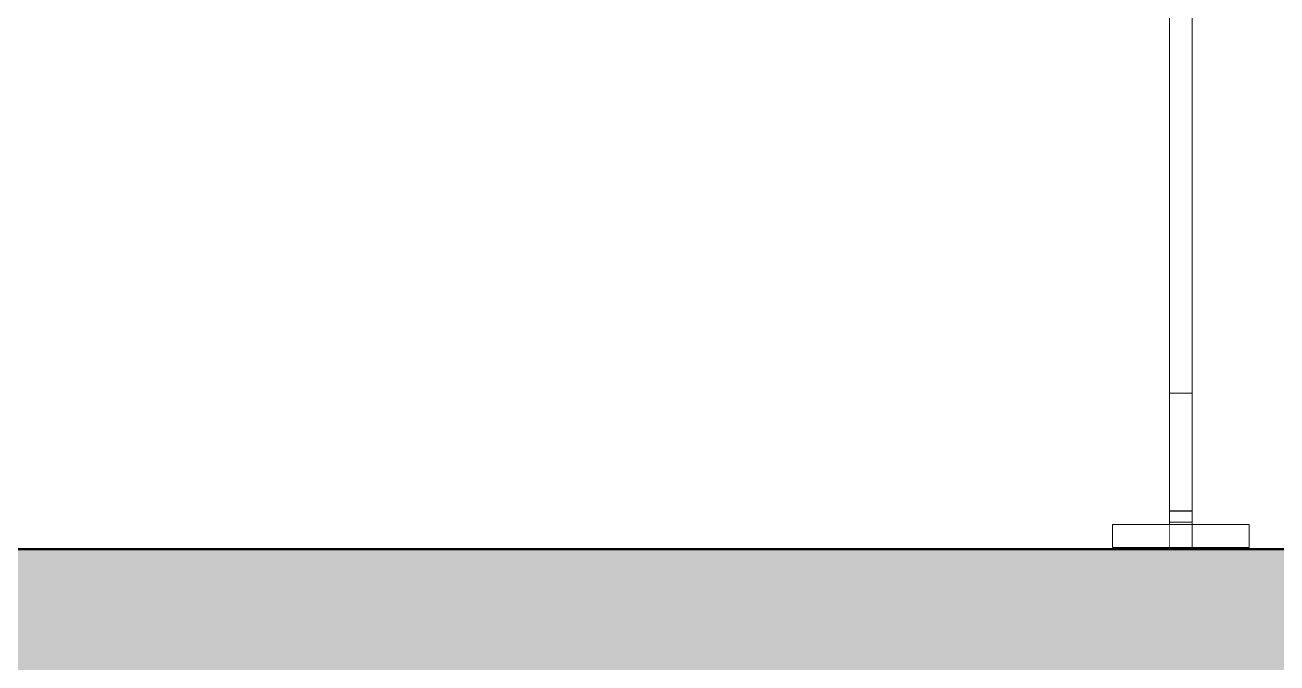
# Model space of a CAD drawing. Header units: millimetres. Extents: x -46169 to 237885, y -84465 to 18123.
# Drawn here: x 119432 to 119982, y -81003 to -80723 of the extents above; entities that cross this region are included whole.
import ezdxf

# ---------------------------------------------------------------- set-up
doc = ezdxf.new("R2010")
doc.units = ezdxf.units.MM
doc.header["$MEASUREMENT"] = 0
doc.linetypes.add('Wipeout_Contour', pattern=[1000, 0, -1000])
doc.layers.add('New_A-20-M_Floor_Slab', color=7, linetype='Continuous')
doc.layers.add('New_A-35-M_FFE_Fixed', color=7, linetype='Continuous')
doc.layers.add('New_A-20-M_Floor_Slab_Pen_No__29', color=7, linetype='Continuous', lineweight=50, true_color=0x2a2a2a)
doc.layers.add('New_A-20-M_Floor_Slab_Pen_No__81', color=7, linetype='Continuous', lineweight=20, true_color=0x6a6a6a)
doc.layers.add('New_A-35-M_FFE_Fixed_Pen_No__1', color=7, linetype='Continuous', lineweight=13)

# ---------------------------------------------------------------- blocks, each defined once
blk = doc.blocks.new('Section Elem_4_2', base_point=(64459.15, -84332.61))
at = {"color": 254, "linetype": 'Wipeout_Contour', "lineweight": 0, "ltscale": 25429937.22512363}
blk.add_wipeout([(110238.31, -80783.86), (110303.02, -80783.86), (110303.02, -80952.86), (110238.31, -80952.86), (110238.31, -80953.11), (121390.86, -80953.11), (121390.86, -80952.86), (121326.16, -80952.86), (121326.16, -80783.86), (121390.86, -80783.86), (121390.86, -80715.11), (121319.73, -80715.11), (121319.73, -80952.36), (121284.73, -80952.36), (121284.73, -80942.36), (121309.73, -80942.36), (121309.73, -80715.11), (121044.73, -80715.11), (121044.73, -80952.36), (121009.73, -80952.36), (121009.73, -80942.36), (121034.73, -80942.36), (121034.73, -80715.11), (120494.73, -80715.11), (120494.73, -80942.36), (120520.23, -80942.36), (120520.23, -80952.36), (120459.23, -80952.36), (120459.23, -80942.36), (120484.73, -80942.36), (120484.73, -80715.11), (119944.73, -80715.11), (119944.73, -80942.36), (119969.73, -80942.36), (119969.73, -80952.36), (119909.73, -80952.36), (119909.73, -80942.36), (119934.73, -80942.36), (119934.73, -80715.11), (119394.73, -80715.11), (119394.73, -80942.36), (119420.23, -80942.36), (119420.23, -80952.36), (119359.23, -80952.36), (119359.23, -80942.36), (119384.73, -80942.36), (119384.73, -80715.11), (118844.73, -80715.11), (118844.73, -80942.36), (118869.73, -80942.36), (118869.73, -80952.36), (118809.73, -80952.36), (118809.73, -80942.36), (118834.73, -80942.36), (118834.73, -80715.11), (118294.73, -80715.11), (118294.73, -80942.36), (118320.23, -80942.36), (118320.23, -80952.36), (118259.23, -80952.36), (118259.23, -80942.36), (118284.73, -80942.36), (118284.73, -80715.11), (117744.73, -80715.11), (117744.73, -80942.36), (117769.73, -80942.36), (117769.73, -80952.36), (117709.73, -80952.36), (117709.73, -80942.36), (117734.73, -80942.36), (117734.73, -80715.11), (117194.73, -80715.11), (117194.73, -80942.36), (117220.23, -80942.36), (117220.23, -80952.36), (117159.73, -80952.36), (117159.73, -80942.36), (117184.73, -80942.36), (117184.73, -80715.11), (116644.73, -80715.11), (116644.73, -80942.36), (116670.23, -80942.36), (116670.23, -80952.36), (116609.23, -80952.36), (116609.23, -80942.36), (116634.73, -80942.36), (116634.73, -80715.11), (116094.73, -80715.11), (116094.73, -80942.36), (116119.73, -80942.36), (116119.73, -80952.36), (116059.73, -80952.36), (116059.73, -80942.36), (116084.73, -80942.36), (116084.73, -80715.11), (115544.73, -80715.11), (115544.73, -80942.36), (115570.23, -80942.36), (115570.23, -80952.36), (115509.23, -80952.36), (115509.23, -80942.36), (115534.73, -80942.36), (115534.73, -80715.11), (114994.73, -80715.11), (114994.73, -80942.36), (115019.73, -80942.36), (115019.73, -80952.36), (114959.73, -80952.36), (114959.73, -80942.36), (114984.73, -80942.36), (114984.73, -80715.11), (114444.73, -80715.11), (114444.73, -80942.36), (114470.23, -80942.36), (114470.23, -80952.36), (114409.23, -80952.36), (114409.23, -80942.36), (114434.73, -80942.36), (114434.73, -80715.11), (113894.73, -80715.11), (113894.73, -80942.36), (113919.73, -80942.36), (113919.73, -80952.36), (113859.73, -80952.36), (113859.73, -80942.36), (113884.73, -80942.36), (113884.73, -80715.11), (113344.73, -80715.11), (113344.73, -80942.36), (113370.23, -80942.36), (113370.23, -80952.36), (113309.73, -80952.36), (113309.73, -80942.36), (113334.73, -80942.36), (113334.73, -80715.11), (112794.73, -80715.11), (112794.73, -80942.36), (112820.23, -80942.36), (112820.23, -80952.36), (112759.73, -80952.36), (112759.73, -80942.36), (112784.73, -80942.36), (112784.73, -80715.11), (112244.73, -80715.11), (112244.73, -80942.36), (112270.23, -80942.36), (112270.23, -80952.36), (112209.73, -80952.36), (112209.73, -80942.36), (112234.73, -80942.36), (112234.73, -80715.11), (111694.73, -80715.11), (111694.73, -80942.36), (111720.23, -80942.36), (111720.23, -80952.36), (111659.73, -80952.36), (111659.73, -80942.36), (111684.73, -80942.36), (111684.73, -80715.11), (111144.73, -80715.11), (111144.73, -80942.36), (111170.23, -80942.36), (111170.23, -80952.36), (111109.23, -80952.36), (111109.23, -80942.36), (111134.73, -80942.36), (111134.73, -80715.11), (110594.73, -80715.11), (110594.73, -80942.36), (110619.73, -80942.36), (110619.73, -80952.36), (110584.73, -80952.36), (110584.73, -80715.11), (110319.73, -80715.11), (110319.73, -80942.36), (110344.73, -80942.36), (110344.73, -80952.36), (110309.73, -80952.36), (110309.73, -80715.11), (110238.31, -80715.11)], dxfattribs=at).dxf.layer = 'New_A-20-M_Floor_Slab'
blk = doc.blocks.new('Section Elem_23_2', base_point=(64459.15, -84332.61))
at = {"color": 254, "linetype": 'Wipeout_Contour', "lineweight": 0, "ltscale": 578398.745169}
blk.add_wipeout([(119934.73, -80884.65), (119944.73, -80884.65), (119944.73, -80651.97), (119934.73, -80651.97)], dxfattribs=at).dxf.layer = 'New_A-35-M_FFE_Fixed'
at = {"color": 254, "linetype": 'Wipeout_Contour', "lineweight": 0, "ltscale": 578693.061932}
blk.add_wipeout([(119934.73, -80904.95), (119944.73, -80904.95), (119944.73, -80895.1), (119934.73, -80895.1)], dxfattribs=at).dxf.layer = 'New_A-35-M_FFE_Fixed'
at = {"color": 254, "linetype": 'Wipeout_Contour', "lineweight": 0, "ltscale": 578775.708148}
blk.add_wipeout([(119944.73, -80937.2), (119944.73, -80936.74), (119934.73, -80936.74), (119934.73, -80937.2)], dxfattribs=at).dxf.layer = 'New_A-35-M_FFE_Fixed'
at = {"color": 254, "linetype": 'Wipeout_Contour', "lineweight": 0, "ltscale": 578840.3994}
blk.add_wipeout([(119934.73, -80952.36), (119969.73, -80952.36), (119969.73, -80942.36), (119934.73, -80942.36)], dxfattribs=at).dxf.layer = 'New_A-35-M_FFE_Fixed'
at = {"layer": 'New_A-35-M_FFE_Fixed_Pen_No__1', "linetype": 'Continuous'}
for q in [(119969.73, -80942.36), (119944.73, -80952.36)]:
    blk.add_line((119969.73, -80952.36), q, dxfattribs=at)
at = {"color": 254, "linetype": 'Wipeout_Contour', "lineweight": 0, "ltscale": 578670.36255}
blk.add_wipeout([(119944.73, -80884.65), (119934.73, -80884.65), (119934.73, -80895.1), (119944.73, -80895.1)], dxfattribs=at).dxf.layer = 'New_A-35-M_FFE_Fixed'
at = {"color": 254, "linetype": 'Wipeout_Contour', "lineweight": 0, "ltscale": 578714.071152}
blk.add_wipeout([(119944.73, -80913.88), (119944.73, -80904.95), (119934.73, -80904.95), (119934.73, -80913.88)], dxfattribs=at).dxf.layer = 'New_A-35-M_FFE_Fixed'
at = {"color": 254, "linetype": 'Wipeout_Contour', "lineweight": 0, "ltscale": 578776.920706}
blk.add_wipeout([(119934.73, -80937.82), (119944.73, -80937.82), (119944.73, -80937.2), (119934.73, -80937.2)], dxfattribs=at).dxf.layer = 'New_A-35-M_FFE_Fixed'
at = {"color": 254, "linetype": 'Wipeout_Contour', "lineweight": 0, "ltscale": 578732.718284}
blk.add_wipeout([(119944.73, -80921.62), (119944.73, -80913.88), (119934.73, -80913.88), (119934.73, -80921.62)], dxfattribs=at).dxf.layer = 'New_A-35-M_FFE_Fixed'
at = {"color": 254, "linetype": 'Wipeout_Contour', "lineweight": 0, "ltscale": 578780.27875}
blk.add_wipeout([(119944.73, -80939.44), (119944.73, -80938.58), (119934.73, -80938.58), (119934.73, -80939.44)], dxfattribs=at).dxf.layer = 'New_A-35-M_FFE_Fixed'
at = {"color": 254, "linetype": 'Wipeout_Contour', "lineweight": 0, "ltscale": 578748.406815}
blk.add_wipeout([(119944.73, -80927.91), (119944.73, -80921.62), (119934.73, -80921.62), (119934.73, -80927.91)], dxfattribs=at).dxf.layer = 'New_A-35-M_FFE_Fixed'
at = {"color": 254, "linetype": 'Wipeout_Contour', "lineweight": 0, "ltscale": 578778.464008}
blk.add_wipeout([(119944.73, -80937.82), (119934.73, -80937.82), (119934.73, -80938.58), (119944.73, -80938.58)], dxfattribs=at).dxf.layer = 'New_A-35-M_FFE_Fixed'
at = {"color": 254, "linetype": 'Wipeout_Contour', "lineweight": 0, "ltscale": 578760.634781}
blk.add_wipeout([(119944.73, -80927.91), (119934.73, -80927.91), (119934.73, -80932.55), (119944.73, -80932.55)], dxfattribs=at).dxf.layer = 'New_A-35-M_FFE_Fixed'
at = {"color": 254, "linetype": 'Wipeout_Contour', "lineweight": 0, "ltscale": 578774.872927}
blk.add_wipeout([(119944.73, -80936.74), (119944.73, -80936.45), (119934.73, -80936.45), (119934.73, -80936.74)], dxfattribs=at).dxf.layer = 'New_A-35-M_FFE_Fixed'
at = {"color": 254, "linetype": 'Wipeout_Contour', "lineweight": 0, "ltscale": 578773.267035}
blk.add_wipeout([(119944.73, -80936.36), (119944.73, -80935.4), (119934.73, -80935.4), (119934.73, -80936.36)], dxfattribs=at).dxf.layer = 'New_A-35-M_FFE_Fixed'
at = {"color": 254, "linetype": 'Wipeout_Contour', "lineweight": 0, "ltscale": 578782.295198}
blk.add_wipeout([(119944.73, -80940.38), (119944.73, -80939.44), (119934.73, -80939.44), (119934.73, -80940.38)], dxfattribs=at).dxf.layer = 'New_A-35-M_FFE_Fixed'
at = {"color": 254, "linetype": 'Wipeout_Contour', "lineweight": 0, "ltscale": 578774.380659}
blk.add_wipeout([(119944.73, -80936.39), (119944.73, -80936.36), (119934.73, -80936.36), (119934.73, -80936.39)], dxfattribs=at).dxf.layer = 'New_A-35-M_FFE_Fixed'
at = {"color": 254, "linetype": 'Wipeout_Contour', "lineweight": 0, "ltscale": 578786.645951}
blk.add_wipeout([(119944.73, -80941.36), (119934.73, -80941.36), (119934.73, -80942.36), (119944.73, -80942.36)], dxfattribs=at).dxf.layer = 'New_A-35-M_FFE_Fixed'
at = {"color": 254, "linetype": 'Wipeout_Contour', "lineweight": 0, "ltscale": 578768.609193}
blk.add_wipeout([(119944.73, -80932.55), (119934.73, -80932.55), (119934.73, -80935.04), (119944.73, -80935.04)], dxfattribs=at).dxf.layer = 'New_A-35-M_FFE_Fixed'
at = {"color": 254, "linetype": 'Wipeout_Contour', "lineweight": 0, "ltscale": 578784.435864}
blk.add_wipeout([(119944.73, -80941.36), (119944.73, -80940.38), (119934.73, -80940.38), (119934.73, -80941.36)], dxfattribs=at).dxf.layer = 'New_A-35-M_FFE_Fixed'
at = {"layer": 'New_A-35-M_FFE_Fixed_Pen_No__1', "linetype": 'Continuous'}
for p, q in [((119934.73, -80952.36), (119934.73, -80942.36)), ((119969.73, -80942.36), (119944.73, -80942.36))]:
    blk.add_line(p, q, dxfattribs=at)
blk = doc.blocks.new('Section Elem_25_2', base_point=(64459.15, -84332.61))
at = {"layer": 'New_A-35-M_FFE_Fixed_Pen_No__1', "linetype": 'Continuous'}
for p, q in [((119934.73, -80884.65), (119934.73, -80651.97)), ((119944.73, -80884.65), (119944.73, -80651.97)), ((119934.73, -80884.65), (119944.73, -80884.65)), ((119934.73, -80895.1), (119934.73, -80884.65)), ((119944.73, -80895.1), (119944.73, -80884.65)), ((119934.73, -80904.95), (119934.73, -80895.1)), ((119944.73, -80904.95), (119944.73, -80895.1)), ((119934.73, -80913.88), (119934.73, -80904.95)), ((119944.73, -80913.88), (119944.73, -80904.95)), ((119934.73, -80921.62), (119934.73, -80913.88)), ((119944.73, -80921.62), (119944.73, -80913.88)), ((119934.73, -80927.91), (119934.73, -80921.62)), ((119944.73, -80927.91), (119944.73, -80921.62)), ((119944.73, -80940.38), (119944.73, -80939.44)), ((119944.73, -80941.36), (119944.73, -80940.38)), ((119944.73, -80942.36), (119944.73, -80941.36)), ((119944.73, -80952.36), (119944.73, -80942.36))]:
    blk.add_line(p, q, dxfattribs=at)
at = {"color": 254, "linetype": 'Wipeout_Contour', "lineweight": 0, "ltscale": 578774.487928}
blk.add_wipeout([(119934.73, -80936.45), (119944.73, -80936.45), (119944.73, -80936.39), (119934.73, -80936.39)], dxfattribs=at).dxf.layer = 'New_A-35-M_FFE_Fixed'
at = {"color": 254, "linetype": 'Wipeout_Contour', "lineweight": 0, "ltscale": 578740.932821}
blk.add_wipeout([(119909.73, -80952.36), (119934.73, -80952.36), (119934.73, -80942.36), (119909.73, -80942.36)], dxfattribs=at).dxf.layer = 'New_A-35-M_FFE_Fixed'
at = {"layer": 'New_A-35-M_FFE_Fixed_Pen_No__1', "linetype": 'Continuous'}
for p, q in [((119909.73, -80952.36), (119909.73, -80942.36)), ((119909.73, -80942.36), (119944.73, -80942.36)), ((119934.73, -80939.44), (119934.73, -80938.58)), ((119934.73, -80940.38), (119934.73, -80939.44)), ((119934.73, -80941.36), (119934.73, -80940.38)), ((119934.73, -80941.36), (119944.73, -80941.36)), ((119934.73, -80942.36), (119934.73, -80941.36)), ((119944.73, -80939.44), (119944.73, -80938.58)), ((119909.73, -80952.36), (119944.73, -80952.36))]:
    blk.add_line(p, q, dxfattribs=at)
at = {"color": 254, "linetype": 'Wipeout_Contour', "lineweight": 0, "ltscale": 578771.792513}
blk.add_wipeout([(119934.73, -80935.04), (119934.73, -80935.4), (119944.73, -80935.4), (119944.73, -80935.04)], dxfattribs=at).dxf.layer = 'New_A-35-M_FFE_Fixed'
at = {"layer": 'New_A-35-M_FFE_Fixed_Pen_No__1', "linetype": 'Continuous'}
for p, q in [((119934.73, -80932.55), (119934.73, -80927.91)), ((119944.73, -80932.55), (119944.73, -80927.91)), ((119934.73, -80935.4), (119934.73, -80932.55)), ((119934.73, -80936.36), (119934.73, -80935.4)), ((119934.73, -80936.45), (119934.73, -80936.36)), ((119934.73, -80936.36), (119944.73, -80936.36)), ((119934.73, -80936.74), (119934.73, -80936.45)), ((119934.73, -80937.2), (119934.73, -80936.74)), ((119934.73, -80937.82), (119934.73, -80937.2)), ((119934.73, -80938.58), (119934.73, -80937.82)), ((119944.73, -80935.4), (119944.73, -80932.55)), ((119944.73, -80936.36), (119944.73, -80935.4)), ((119944.73, -80936.45), (119944.73, -80936.36)), ((119944.73, -80936.74), (119944.73, -80936.45)), ((119944.73, -80937.2), (119944.73, -80936.74)), ((119944.73, -80937.82), (119944.73, -80937.2)), ((119944.73, -80938.58), (119944.73, -80937.82))]:
    blk.add_line(p, q, dxfattribs=at)
blk = doc.blocks.new('Section Elem_58_2', base_point=(64459.15, -84332.61))
at = {"layer": 'New_A-20-M_Floor_Slab_Pen_No__81', "linetype": 'Continuous', "lineweight": 0, "true_color": 0x353535}
blk.add_hatch(color=250, dxfattribs=at).paths.add_polyline_path([(121199.2, -80953.11), (110429.97, -80953.11), (110429.97, -81053.11), (121199.2, -81053.11)])
at = {"layer": 'New_A-20-M_Floor_Slab_Pen_No__29', "linetype": 'Continuous'}
blk.add_line((121199.2, -80953.11), (110429.97, -80953.11), dxfattribs=at)

msp = doc.modelspace()

# ---------------------------------------------------------------- block references
at = {"layer": 'New_A-20-M_Floor_Slab'}
msp.add_blockref('Section Elem_4_2', (64459.15, -84332.61), dxfattribs=at)

# ---------------------------------------------------------------- next in the draw order: block references
at = {"layer": 'New_A-35-M_FFE_Fixed'}
msp.add_blockref('Section Elem_23_2', (64459.15, -84332.61), dxfattribs=at)

# ---------------------------------------------------------------- next in the draw order: block references
msp.add_blockref('Section Elem_25_2', (64459.15, -84332.61), dxfattribs=at)

# ---------------------------------------------------------------- next in the draw order: block references
at = {"layer": 'New_A-20-M_Floor_Slab'}
msp.add_blockref('Section Elem_58_2', (64459.15, -84332.61), dxfattribs=at)

doc.saveas('drawing.dxf')
